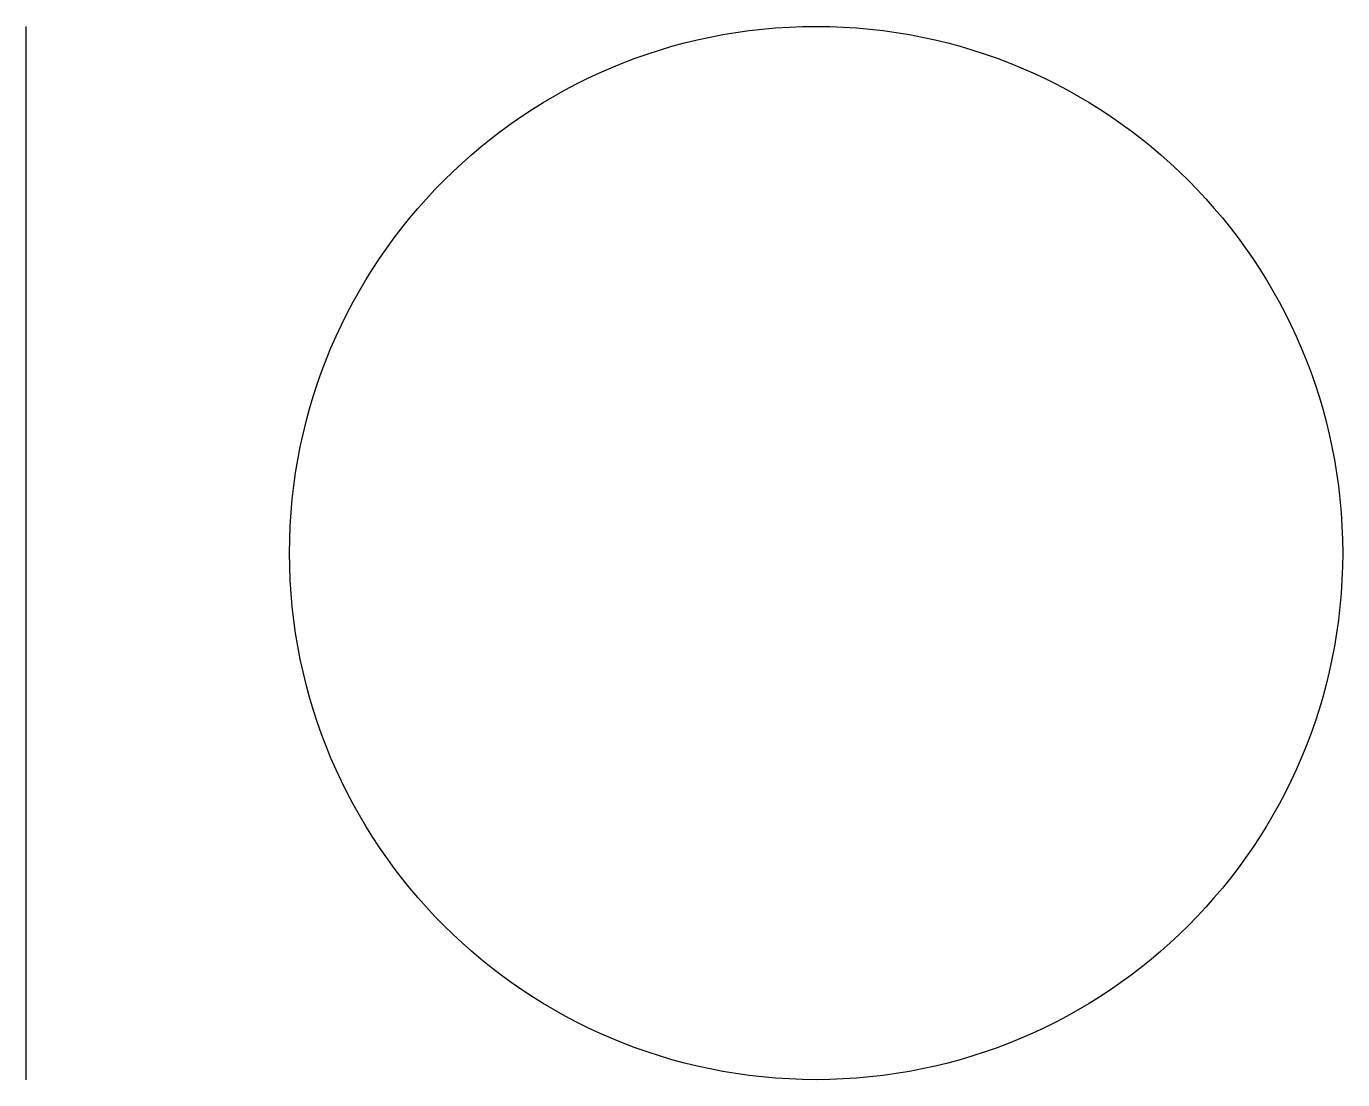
# Model space of a CAD drawing. Header units: millimetres. Extents: x 0 to 25, y 0 to 20.
import ezdxf

# ---------------------------------------------------------------- set-up
doc = ezdxf.new("R2010")
doc.units = ezdxf.units.MM
for name, color, linetype, lineweight, true_color in [('block1_contents', 6, 'Continuous', 25, 0xff00ff), ('block2_blockref', 7, 'Continuous', 25, 0xffffff), ('block2_line', 5, 'Continuous', 25, 0x0000ff), ('blockref', 7, 'Continuous', 25, 0xffffff)]:
    doc.layers.add(name, color=color, linetype=linetype, lineweight=lineweight, true_color=true_color)
doc.layers.get('block2_blockref').off()

# ---------------------------------------------------------------- blocks, each defined once
blk = doc.blocks.new('block1')
at = {"layer": 'block1_contents'}
blk.add_circle((15, 10), 10, dxfattribs=at)
blk = doc.blocks.new('block2')
at = {"layer": 'block2_line'}
blk.add_line((0, 0), (0, 20), dxfattribs=at)
at = {"layer": 'block2_blockref'}
blk.add_blockref('block1', (0, 0), dxfattribs=at)

msp = doc.modelspace()

# ---------------------------------------------------------------- block references
at = {"layer": 'blockref'}
msp.add_blockref('block2', (0, 0), dxfattribs=at)

doc.saveas('drawing.dxf')
